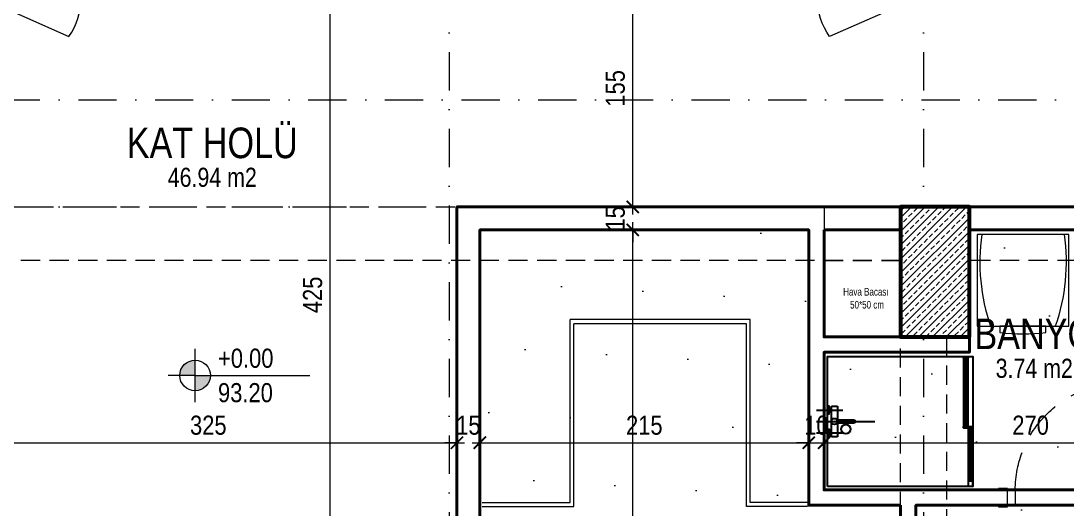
# Model space of a CAD drawing. Header units: centimetres. Extents: x 6300 to 11550, y 0 to 5300.
# Drawn here: x 8410 to 9094, y 1889 to 2208 of the extents above; entities that cross this region are included whole.
import ezdxf
from ezdxf.enums import TextEntityAlignment as Align
from ezdxf.xclip import XClip

# ---------------------------------------------------------------- set-up
doc = ezdxf.new("R2010")
doc.units = ezdxf.units.CM
doc.header["$LTSCALE"] = 100
doc.header["$XCLIPFRAME"] = 0
for name, pattern in [('D BLOK_AKS_NK$0$DASHDOT2', [0.5, 0.25, -0.125, 0, -0.125]), ('D BLOK_STA_NK$0$HIDDEN2', [0.1875, 0.125, -0.0625]), ('xref_2+1_A3_PLAN$0$HIDDEN', [0.375, 0.25, -0.125]), ('xref_2+1_A3_TEXT$0$HIDDEN2', [0.1875, 0.125, -0.0625])]:
    doc.linetypes.add(name, pattern=pattern)
for name, color, linetype, lineweight in [('D BLOK_AKS_NK$0$MYD - AKS', 8, 'D BLOK_AKS_NK$0$DASHDOT2', 15), ('D BLOK_STA_NK$0$MYD - B-H', 37, 'Continuous', 20), ('D BLOK_STA_NK$0$MYD - BA', 6, 'Continuous', 53), ('D BLOK_STA_NK$0$MYD - IZ-1', 8, 'D BLOK_STA_NK$0$HIDDEN2', 20), ('D BLOK_STA_NK$0$MYD - WIPEOUT', 241, 'Continuous', 0), ('D BLOK_ZK$0$MYD - DIM-IC', 10, 'Continuous', 20), ('D BLOK_ZK$0$MYD - KOT PLAN', 14, 'Continuous', 20), ('D BLOK_ZK$0$MYD - TEXT', 7, 'Continuous', 20), ('D BLOK_ZK$0$MYD - TEXT-M2', 1, 'Continuous', 20), ('xref_1+1_A1_PLAN$0$MYD - KAPI', 2, 'Continuous', 20), ('xref_1+1_A2_PLAN$0$MYD - DUVAR', 4, 'Continuous', 40), ('xref_2+1_A3_PLAN$0$MYD - DUVAR', 4, 'Continuous', 40), ('xref_2+1_A3_PLAN$0$MYD - GOR-ARKA', 8, 'Continuous', 9), ('xref_2+1_A3_PLAN$0$MYD - KAPI', 2, 'Continuous', 20), ('xref_2+1_A3_PLAN$0$SAA_TEFRİS', 252, 'Continuous', 5), ('xref_2+1_A3_PLAN$0$xref_2+1_A3_PLAN$0$MYD - DUVAR', 4, 'Continuous', 40), ('xref_2+1_A3_PLAN$0$xref_3+1_PLAN$0$MYD - TEFRIS-ISLAK', 5, 'Continuous', 20), ('xref_2+1_A3_TEXT$0$____MEK_MEKANİK ÇALIŞMA', 4, 'Continuous', 35), ('xref_2+1_A3_TEXT$0$MYD - IZ-1', 8, 'xref_2+1_A3_TEXT$0$HIDDEN2', 20), ('xref_2+1_A3_TEXT$0$MYD - TEXT', 7, 'Continuous', 20), ('xref_2+1_A3_TEXT$0$MYD - TEXT-M2', 1, 'Continuous', 20)]:
    doc.layers.add(name, color=color, linetype=linetype, lineweight=lineweight)
for name, color, linetype, lineweight, plot in [('D BLOK_ZK$0$MYD - ALAN-NET', 30, 'Continuous', 9, False), ('xref_1+1_A2_PLAN$0$MYD - ALAN-BRUT', 190, 'Continuous', 9, False), ('xref_2+1_A3_TEXT$0$MYD - ALAN-BRUT', 190, 'Continuous', 9, False), ('xref_2+1_A3_TEXT$0$MYD - ALAN-NET', 30, 'Continuous', 9, False)]:
    doc.layers.add(name, color=color, linetype=linetype, lineweight=lineweight, plot=plot)
doc.layers.add('xref_2+1_A3_PLAN$0$00_VİTRİFİYE AKS', color=7, linetype='xref_2+1_A3_PLAN$0$HIDDEN', true_color=0xf94306)
doc.layers.add('xref_2+1_A3_PLAN$0$Pcelik', color=142, linetype='Continuous')
doc.layers.add('xref_2+1_A3_PLAN$0$Pvitrifiye', color=70, linetype='Continuous')
doc.styles.add('D BLOK_ZK$0$0ZG_2.50mm_B', font='arial.ttf', dxfattribs={"width": 0.8, "height": 25})
doc.styles.add('D BLOK_ZK$0$0ZG_4.00mm_B', font='arial.ttf', dxfattribs={"width": 0.8, "height": 40})
doc.styles.add('D BLOK_ZK$0$MYD_1.25mm', font='ARIALN.TTF', dxfattribs={"height": 12.5})
doc.styles.add('D BLOK_ZK$0$MYD_2.50mm', font='ARIALN.TTF', dxfattribs={"height": 25})
doc.styles.add('D BLOK_ZK$0$Standard', font='arial.ttf')
doc.styles.add('xref_2+1_A3_TEXT$0$0ZG_2.50mm_B', font='arial.ttf', dxfattribs={"width": 0.8, "height": 25})
doc.styles.add('xref_2+1_A3_TEXT$0$0ZG_4.00mm_B', font='arial.ttf', dxfattribs={"width": 0.8, "height": 40})
doc.styles.add('xref_2+1_A3_TEXT$0$ROMANC8', font='arial.ttf', dxfattribs={"width": 0.75, "height": 0.4})
doc.styles.add('xref_2+1_A3_TEXT$0$Standard', font='arial.ttf')
doc.dimstyles.new('D BLOK_ZK$0$MYD_DIM050', dxfattribs={"dimscale": 0, "dimtxt": 12.5, "dimasz": 8, "dimexe": 5, "dimexo": 0, "dimgap": 5, "dimtad": 1, "dimdec": 1, "dimrnd": 0.5, "dimzin": 12, "dimdsep": 46, "dimtxsty": 'D BLOK_ZK$0$MYD_1.25mm', "dimblk": 'D BLOK_ZK$0$_ARCHTICK', "dimcen": 0.09, "dimdle": 5, "dimclrd": 256, "dimclre": 256, "dimclrt": 256, "dimadec": 0, "dimazin": 0, "dimtfac": 1, "dimtdec": 1, "dimtix": 1, "dimtofl": 0, "dimtmove": 2, "dimatfit": 1, "dimldrblk": 'D BLOK_ZK$0$_ARCHTICK', "dimfxl": 30, "dimfxlon": 1, "dimtolj": 1, "dimtzin": 0, "dimlwd": -1, "dimlwe": -1, "dimarcsym": 0})

# ---------------------------------------------------------------- blocks, each defined once
blk = doc.blocks.new('xref_1+1_A1_PLAN')
at = {"layer": 'xref_1+1_A1_PLAN$0$MYD - KAPI', "transparency": 33554513}
blk.add_line((774.05, 350.68, 0), (829.77, 326.05, 0), dxfattribs=at)
blk.add_arc((794.77, 350.83, 0), 42.88, 324.70674, 359.79967, dxfattribs=at)
blk = doc.blocks.new('xref_1+1_A2_PLAN')
at = {"layer": 'xref_1+1_A2_PLAN$0$MYD - ALAN-BRUT'}
blk.add_lwpolyline([(908.59, 1041.39), (1578.59, 1041.39), (1578.59, 441.39), (1243.59, 441.39), (1243.59, 361.39), (993.59, 361.39), (993.59, 441.39), (908.59, 441.39)], close=True, dxfattribs=at)
at = {"layer": 'xref_1+1_A2_PLAN$0$MYD - DUVAR'}
blk.add_lwpolyline([(1538.59, 1041.39), (1578.59, 1041.39), (1578.59, 441.39), (908.59, 441.39), (908.59, 1041.39), (1473.59, 1041.39), (1473.59, 1011.39), (1538.59, 1011.39)], close=True, dxfattribs=at)
blk = doc.blocks.new('xref_2+1_A3_TEXT$0$TAG_MAHAL_01')
at = {"style": 'xref_2+1_A3_TEXT$0$Standard', "width": 0.65, "flags": 1}
blk.add_attdef('M2', text='', height=20, dxfattribs=at).set_placement((0, 0), align=Align.MIDDLE_RIGHT)
at = {"layer": 'xref_2+1_A3_TEXT$0$MYD - TEXT', "style": 'xref_2+1_A3_TEXT$0$0ZG_4.00mm_B', "width": 0.8}
blk.add_attdef('MAHAL_ADI', text='', height=40, dxfattribs=at).set_placement((0, -32.5), align=Align.MIDDLE_CENTER)
at = {"layer": 'xref_2+1_A3_TEXT$0$MYD - TEXT-M2', "style": 'xref_2+1_A3_TEXT$0$0ZG_2.50mm_B', "width": 0.8}
blk.add_attdef('MAHAL_M2', text='', height=25, dxfattribs=at).set_placement((0, -77.5), align=Align.MIDDLE_CENTER)
blk = doc.blocks.new('xref_2+1_A3_TEXT')
at = {"layer": 'xref_2+1_A3_TEXT$0$MYD - ALAN-NET'}
h = blk.add_hatch(dxfattribs=at)
h.set_pattern_fill('DOTS', color=1, scale=30, angle=60)
h.paths.add_polyline_path([(258.31, 1034.29), (473.31, 1034.29), (473.31, 854.29), (533.31, 854.29), (533.31, 494.29), (513.31, 494.29), (513.31, 464.29), (258.31, 464.29)])
h.paths.add_polyline_path([(753.31, 1009.29), (718.31, 1009.29), (718.31, 1034.29), (578.31, 1034.29), (578.31, 954.29), (483.31, 954.29), (483.31, 864.29), (753.31, 864.29)])
h.paths.add_polyline_path([(768.31, 1009.29), (803.31, 1009.29), (803.31, 1034.29), (893.31, 1034.29), (893.31, 854.29), (768.31, 854.29)])
h.paths.add_polyline_path([(893.31, 1034.29), (924.06, 1034.29), (924.06, 955.04), (932.56, 955.04), (932.56, 1034.29), (1148.31, 1034.29), (1148.31, 974.29), (1173.31, 974.29), (1173.31, 964.29), (1193.31, 964.29), (1193.31, 489.29), (1168.31, 489.29), (1168.31, 464.29), (893.31, 464.29)])
h.paths.add_polyline_path([(543.31, 854.29), (893.31, 854.29), (893.31, 744.29), (543.31, 744.29)])
h.paths.add_polyline_path([(543.31, 734.29), (543.31, 494.29), (583.31, 494.29), (583.31, 464.29), (883.31, 464.29), (883.31, 734.29)])
h.paths.add_polyline_path([(888.31, 449.29), (1128.31, 449.29), (1128.31, 374.29), (888.31, 374.29)])
at = {"layer": 'xref_2+1_A3_TEXT$0$MYD - ALAN-BRUT'}
blk.add_lwpolyline([(243.31, 1049.29), (483.31, 1049.29), (483.31, 964.29), (533.31, 964.29), (533.31, 1049.29), (728.31, 1049.29), (728.31, 1019.29), (793.31, 1019.29), (793.31, 1049.29), (1158.31, 1049.29), (1158.31, 984.29), (1205.81, 984.29), (1205.81, 449.29), (1133.31, 449.29), (1133.31, 369.29), (883.31, 369.29), (883.31, 449.29), (243.31, 449.29)], close=True, dxfattribs=at)
at = {"layer": 'xref_2+1_A3_TEXT$0$MYD - ALAN-NET'}
for points in [[(258.31, 1034.29), (473.31, 1034.29), (473.31, 854.29), (533.31, 854.29), (533.31, 494.29), (513.31, 494.29), (513.31, 464.29), (258.31, 464.29)], [(753.31, 1009.29), (718.31, 1009.29), (718.31, 1034.29), (578.31, 1034.29), (578.31, 954.29), (483.31, 954.29), (483.31, 864.29), (753.31, 864.29)], [(543.31, 854.29), (893.31, 854.29), (893.31, 744.29), (543.31, 744.29)]]:
    blk.add_lwpolyline(points, close=True, dxfattribs=at)
at = {"layer": 'xref_2+1_A3_TEXT$0$MYD - IZ-1', "color": 1}
blk.add_lwpolyline([(483.31, 1014.29), (533.31, 1014.29), (533.31, 964.29), (483.31, 964.29)], close=True, dxfattribs=at)
ref = blk.add_blockref('xref_2+1_A3_TEXT$0$TAG_MAHAL_01', (620.7, 982.57), dxfattribs=dict(xscale=0.5, yscale=0.5, zscale=0.5))
ref.add_attrib('MAHAL_ADI', 'BANYO', dxfattribs={"layer": 'xref_2+1_A3_TEXT$0$MYD - TEXT', "height": 20, "style": 'xref_2+1_A3_TEXT$0$0ZG_4.00mm_B', "width": 0.8}).set_placement((620.7, 966.32), align=Align.MIDDLE_CENTER)
ref.add_attrib('MAHAL_M2', '3.74 m2', dxfattribs={"layer": 'xref_2+1_A3_TEXT$0$MYD - TEXT-M2', "height": 12.5, "style": 'xref_2+1_A3_TEXT$0$0ZG_2.50mm_B', "width": 0.8}).set_placement((620.7, 943.82), align=Align.MIDDLE_CENTER)
at = {"layer": 'xref_2+1_A3_TEXT$0$____MEK_MEKANİK ÇALIŞMA', "color": 1, "style": 'xref_2+1_A3_TEXT$0$ROMANC8', "width": 0.75}
for s, p in [('Hava Bacası', (495.78, 991.32)), ('50*50 cm', (500.34, 982.85))]:
    blk.add_text(s, height=5, rotation=0.03353, dxfattribs=at).set_placement(p)
blk = doc.blocks.new('xref_2+1_A3_PLAN$0$KAPI - 080')
at = {"layer": 'xref_2+1_A3_PLAN$0$MYD - KAPI', "ltscale": 2}
for p, q in [((10, 70), (5, 70)), ((5, 70), (5, 0)), ((10, 0), (10, 70)), ((0, 0), (10, 0)), ((80, 0), (75, 0))]:
    blk.add_line(p, q, dxfattribs=at)
at = {"layer": 'xref_2+1_A3_PLAN$0$MYD - KAPI', "linetype": 'xref_2+1_A3_PLAN$0$HIDDEN'}
blk.add_arc((5, 0), 70, 0, 85.90396, dxfattribs=at)
blk = doc.blocks.new('*U481')
at = {"layer": 'xref_2+1_A3_PLAN$0$MYD - GOR-ARKA'}
blk.add_lwpolyline([(5, 0), (-65, 0), (-65, -10), (5, -10)], close=True, dxfattribs=at)
at = {"layer": 'xref_2+1_A3_PLAN$0$MYD - KAPI'}
for points in [[(-70, 1), (-76, 1), (-76, 0), (-65, 0), (-65, -10), (-76, -10), (-76, -11), (-70, -11)], [(5, -10), (5, 0), (16, 0), (16, 1), (16, 1), (10, 1), (10, -11), (16, -11), (16, -10)]]:
    blk.add_lwpolyline(points, close=True, dxfattribs=at)
at = {"layer": 'xref_2+1_A3_PLAN$0$MYD - KAPI', "xscale": -1, "rotation": 1.636399016291535e-07}
blk.add_blockref('xref_2+1_A3_PLAN$0$KAPI - 080', (10, 0), dxfattribs=at)
blk = doc.blocks.new('xref_2+1_A3_PLAN$0$banyo batarya')
at = {"layer": 'xref_2+1_A3_PLAN$0$00_VİTRİFİYE AKS', "ltscale": 6}
for points in [[(74322.34, -67160.49), (74339.39, -67160.49)], [(74322.34, -67167.99), (74360.27, -67167.99)], [(74322.34, -67175.49), (74339.39, -67175.49)]]:
    blk.add_lwpolyline(points, dxfattribs=at)
at = {"layer": 'xref_2+1_A3_PLAN$0$Pvitrifiye'}
for p, q in [((74330.44, -67159.24), (74331.94, -67159.24)), ((74331.94, -67177.99), (74331.94, -67157.99)), ((74331.94, -67157.99), (74335.94, -67157.99)), ((74335.94, -67157.99), (74335.94, -67177.99)), ((74330.44, -67161.74), (74331.94, -67161.74)), ((74335.94, -67166.99), (74346.7, -67166.99)), ((74339.28, -67167.49), (74339.28, -67168.49)), ((74330.44, -67174.24), (74331.94, -67174.24)), ((74335.87, -67168.49), (74339.28, -67168.49)), ((74346.7, -67168.99), (74335.94, -67168.99)), ((74330.44, -67176.74), (74331.94, -67176.74)), ((74335.94, -67177.99), (74331.94, -67177.99))]:
    blk.add_line(p, q, dxfattribs=at)
for points in [[(74329.44, -67157.99), (74329.44, -67162.99), (74330.44, -67162.99), (74330.44, -67157.99)], [(74329.44, -67177.99), (74329.44, -67172.99), (74330.44, -67172.99), (74330.44, -67177.99)]]:
    blk.add_lwpolyline(points, close=True, dxfattribs=at)
blk.add_lwpolyline([(74335.87, -67167.49), (74339.28, -67167.49)], dxfattribs=at)
blk.add_circle((74333.94, -67167.99), 2, dxfattribs=at)
blk.add_arc((74346.7, -67167.99), 1, 270, 90, dxfattribs=at)
blk = doc.blocks.new('xref_2+1_A3_PLAN$0$xref_3+1_PLAN$0$TEF - BANYO - ÇAMAŞIR MAKİNESİ')
at = {"layer": 'xref_2+1_A3_PLAN$0$xref_3+1_PLAN$0$MYD - TEFRIS-ISLAK'}
blk.add_lwpolyline([(5, -65), (5, -5), (65, -5), (65, -65)], close=True, dxfattribs=at)
for points in [[(5, -8.1, -0.119212), (65, -13.85)], [(5, -61.9, 0.119212), (65, -56.15)]]:
    blk.add_lwpolyline(points, format="xyb", dxfattribs=at)
blk.add_lwpolyline([(69, -50), (65, -50), (65, -20), (69, -20, -0.066667), (69, -50)], format="xyb", close=True, dxfattribs=at)
blk = doc.blocks.new('xref_2+1_A3_PLAN')
at = {"layer": 'xref_2+1_A3_PLAN$0$MYD - DUVAR'}
for points in [[(728.31, 1049.29), (243.31, 1049.29), (243.31, 449.29), (1218.31, 449.29), (1218.31, 1049.29), (793.31, 1049.29), (793.31, 1019.29), (728.31, 1019.29)], [(533.31, 854.29), (533.31, 464.29), (258.31, 464.29), (258.31, 1034.29), (473.31, 1034.29), (473.31, 854.29)], [(483.31, 1034.29), (568.31, 1034.29), (568.31, 964.29), (483.31, 964.29)]]:
    blk.add_lwpolyline(points, close=True, dxfattribs=at)
blk.add_lwpolyline([(753.31, 1009.29), (753.31, 864.29), (483.31, 864.29), (483.31, 954.29), (578.31, 954.29), (578.31, 1034.29), (718.31, 1034.29), (718.31, 1009.29), (753.31, 1009.29)], dxfattribs=at)
at = {"layer": 'xref_2+1_A3_PLAN$0$Pcelik', "ltscale": 6, "elevation": 0}
for points in [[(577.56, 950.54), (574.56, 950.54), (574.56, 951.54), (577.56, 951.54)], [(574.56, 904.79), (577.56, 904.79), (577.56, 950.54), (574.56, 950.54)], [(577.56, 904.79), (574.56, 904.79), (574.56, 905.79), (577.56, 905.79)], [(580.56, 904.79), (577.56, 904.79), (577.56, 905.79), (580.56, 905.79)]]:
    blk.add_lwpolyline(points, close=True, dxfattribs=at)
for points in [[(576.56, 905.79), (576.56, 950.54), (575.56, 950.54), (575.56, 905.79)], [(577.56, 905.79), (577.56, 866.54)], [(578.56, 869.54), (578.56, 904.79)], [(579.56, 904.79), (579.56, 869.54)], [(580.56, 866.54), (580.56, 904.79)]]:
    blk.add_lwpolyline(points, dxfattribs=at)
at = {"layer": 'xref_2+1_A3_PLAN$0$Pvitrifiye'}
blk.add_lwpolyline([(485.56, 866.54), (485.56, 951.54), (580.56, 951.54), (580.56, 866.54)], close=True, dxfattribs=at)
blk.add_circle((497.56, 904.04, 0), 3, dxfattribs=at)
at = {"layer": 'xref_2+1_A3_PLAN$0$SAA_TEFRİS'}
for points in [[(259.81, 856.04), (317.31, 856.04), (317.31, 975.79)], [(259.81, 853.54), (319.81, 853.54), (319.81, 972.79)], [(435.06, 975.79), (317.31, 975.79)], [(432.56, 972.79), (319.81, 972.79)], [(472.56, 853.54), (432.56, 853.54), (432.56, 972.79)], [(472.56, 856.04), (435.06, 856.04), (435.06, 975.79)]]:
    blk.add_lwpolyline(points, dxfattribs=at)
at = {"layer": 'xref_2+1_A3_PLAN$0$xref_2+1_A3_PLAN$0$MYD - DUVAR'}
blk.add_lwpolyline([(924.06, 1034.29), (924.06, 955.04), (932.56, 955.04), (932.56, 1034.29), (1148.31, 1034.29), (1148.31, 974.29), (1193.31, 974.29), (1193.31, 464.29), (893.31, 464.29), (893.31, 744.29), (543.31, 744.29), (543.31, 854.29), (768.31, 854.29), (768.31, 1009.29), (803.31, 1009.29), (803.31, 1034.29), (924.06, 1034.29)], dxfattribs=at)
at = {"layer": 'xref_2+1_A3_PLAN$0$MYD - KAPI'}
blk.add_blockref('*U481', (673.31, 864.29), dxfattribs=at)
at = {"layer": 'xref_2+1_A3_PLAN$0$Pvitrifiye'}
blk.add_blockref('xref_2+1_A3_PLAN$0$banyo batarya', (-73843.88, 68077.04), dxfattribs=at)
at = {"layer": 'xref_2+1_A3_PLAN$0$xref_3+1_PLAN$0$MYD - TEFRIS-ISLAK', "xscale": -1, "rotation": 89.99999999999993}
blk.add_blockref('xref_2+1_A3_PLAN$0$xref_3+1_PLAN$0$TEF - BANYO - ÇAMAŞIR MAKİNESİ', (578.31, 1036.29), dxfattribs=at)
blk = doc.blocks.new('D BLOK_STA_NK')
blk.add_wipeout([(2730.11, 2086.42), (2685.11, 2086.42), (2685.11, 2001.42), (2730.11, 2001.42)]).dxf.layer = 'D BLOK_STA_NK$0$MYD - WIPEOUT'
at = {"layer": 'D BLOK_STA_NK$0$MYD - B-H'}
h = blk.add_hatch(dxfattribs=at)
h.set_pattern_fill('ANSI33', color=256)
h.paths.add_polyline_path([(2730.11, 2001.42), (2730.11, 2086.42), (2685.11, 2086.42), (2685.11, 2001.42)])
at = {"layer": 'D BLOK_STA_NK$0$MYD - BA'}
blk.add_lwpolyline([(2730.11, 2001.42), (2730.11, 2086.42), (2685.11, 2086.42), (2685.11, 2001.42)], close=True, dxfattribs=at)
at = {"layer": 'D BLOK_STA_NK$0$MYD - IZ-1', "color": 215, "true_color": 0xa953a0}
for points in [[(2100.11, 2086.42), (2685.11, 2086.42), (2685.11, 2051.42), (2100.11, 2051.42)], [(2730.11, 2086.42), (3325.11, 2086.42), (3325.11, 2051.42), (2730.11, 2051.42)], [(2685.11, 1531.42), (2685.11, 2001.42), (2715.11, 2001.42), (2715.11, 1531.42)]]:
    blk.add_lwpolyline(points, close=True, dxfattribs=at)
blk = doc.blocks.new('D BLOK_AKS_NK')
at = {"layer": 'D BLOK_AKS_NK$0$MYD - AKS'}
for points in [[(2390.11, 3540.24), (2390.11, 942.88)], [(2700.11, 3540.24), (2700.11, 942.88)], [(193.78, 2156.42), (4534.65, 2156.42)], [(193.78, 2086.42), (4534.65, 2086.42)]]:
    blk.add_lwpolyline(points, dxfattribs=at)
blk = doc.blocks.new('D BLOK_ZK$0$TAG_MAHAL_01')
at = {"style": 'D BLOK_ZK$0$Standard', "width": 0.65, "flags": 1}
blk.add_attdef('M2', text='', height=20, dxfattribs=at).set_placement((0, 0), align=Align.MIDDLE_RIGHT)
at = {"layer": 'D BLOK_ZK$0$MYD - TEXT', "style": 'D BLOK_ZK$0$0ZG_4.00mm_B', "width": 0.8}
blk.add_attdef('MAHAL_ADI', text='', height=40, dxfattribs=at).set_placement((0, -32.5), align=Align.MIDDLE_CENTER)
at = {"layer": 'D BLOK_ZK$0$MYD - TEXT-M2', "style": 'D BLOK_ZK$0$0ZG_2.50mm_B', "width": 0.8}
blk.add_attdef('MAHAL_M2', text='', height=25, dxfattribs=at).set_placement((0, -77.5), align=Align.MIDDLE_CENTER)
blk = doc.blocks.new('D BLOK_ZK$0$TAG_KOT_PLAN')
at = {"layer": 'D BLOK_ZK$0$MYD - KOT PLAN'}
h = blk.add_hatch(color=256, dxfattribs=at)
edge = h.paths.add_edge_path()
edge.add_arc((0, 0), 20, 90, 180)
edge.add_line((-20, 0), (0, 0))
edge.add_line((0, 0), (0, 20))
h = blk.add_hatch(color=256, dxfattribs=at)
edge = h.paths.add_edge_path()
edge.add_arc((0, 0), 20, 270, 360)
edge.add_line((20, 0), (0, 0))
edge.add_line((0, 0), (0, -20))
for points in [[(0, -35), (0, 35)], [(0, 0), (-35, 0)], [(0, 0), (150, 0)]]:
    blk.add_lwpolyline(points, dxfattribs=at)
blk.add_circle((0, 0), 20, dxfattribs=at)
at = {"layer": 'D BLOK_ZK$0$MYD - KOT PLAN', "style": 'D BLOK_ZK$0$MYD_2.50mm'}
blk.add_attdef('KOT-BINA', (30, 10), '', height=25, dxfattribs=at)
at = {"layer": 'D BLOK_ZK$0$MYD - KOT PLAN', "color": 2, "style": 'D BLOK_ZK$0$MYD_2.50mm'}
blk.add_attdef('KOT-ARAZI', text='', height=25, dxfattribs=at).set_placement((30, -10), align=Align.TOP_LEFT)
blk = doc.blocks.new('D BLOK_ZK$0$_ARCHTICK')
at = {"color": 0, "linetype": 'ByBlock', "const_width": 0.15}
blk.add_lwpolyline([(-0.5, -0.5), (0.5, 0.5)], dxfattribs=at)
blk = doc.blocks.new('*D196')
at = {"layer": 'D BLOK_ZK$0$MYD - DIM-IC', "transparency": 16777216}
for p, q in [((2312.2, 1811.42), (2312.2, 2246.42)), ((2312.2, 2241.42), (2317.2, 2241.42)), ((2312.2, 1816.42), (2317.2, 1816.42))]:
    blk.add_line(p, q, dxfattribs=at)
at = {"layer": 'Defpoints', "color": 0, "transparency": 16777216}
for p in [(2312.2, 2241.42), (2312.2, 2241.42), (2312.2, 1816.42)]:
    blk.add_point(p, dxfattribs=at)
at = {"layer": 'D BLOK_ZK$0$MYD - DIM-IC', "transparency": 16777216, "xscale": 8, "yscale": 8, "zscale": 8}
for p, rotation in [((2312.2, 2241.42), 90), ((2312.2, 1816.42), 270)]:
    blk.add_blockref('D BLOK_ZK$0$_ARCHTICK', p, dxfattribs=dict(at, rotation=rotation))
at = {"layer": 'D BLOK_ZK$0$MYD - DIM-IC', "transparency": 16777216, "insert": (2300.82, 2028.92), "char_height": 12.5, "attachment_point": 5, "rotation": 90, "style": 'D BLOK_ZK$0$MYD_1.25mm'}
blk.add_mtext('\\A1;425', dxfattribs=at)
blk = doc.blocks.new('*D203')
at = {"layer": 'D BLOK_ZK$0$MYD - DIM-IC', "transparency": 16777216}
for p, q in [((2510.06, 1496.42), (2510.06, 2076.42)), ((2510.06, 2071.42), (2515.06, 2071.42)), ((2510.06, 1501.42), (2515.06, 1501.42))]:
    blk.add_line(p, q, dxfattribs=at)
at = {"layer": 'Defpoints', "color": 0, "transparency": 16777216}
for p in [(2510.06, 2071.42), (2510.06, 2071.42), (2510.06, 1501.42)]:
    blk.add_point(p, dxfattribs=at)
at = {"layer": 'D BLOK_ZK$0$MYD - DIM-IC', "transparency": 16777216, "xscale": 8, "yscale": 8, "zscale": 8}
for p, rotation in [((2510.06, 2071.42), 90), ((2510.06, 1501.42), 270)]:
    blk.add_blockref('D BLOK_ZK$0$_ARCHTICK', p, dxfattribs=dict(at, rotation=rotation))
at = {"layer": 'D BLOK_ZK$0$MYD - DIM-IC', "transparency": 16777216, "insert": (2498.68, 1786.42), "char_height": 12.5, "attachment_point": 5, "rotation": 90, "style": 'D BLOK_ZK$0$MYD_1.25mm'}
blk.add_mtext('\\A1;570', dxfattribs=at)
blk = doc.blocks.new('*D204')
at = {"layer": 'D BLOK_ZK$0$MYD - DIM-IC', "transparency": 16777216}
for p, q in [((2510.06, 2086.42), (2510.06, 2094.42)), ((2510.06, 2086.42), (2515.06, 2086.42)), ((2510.06, 2071.42), (2515.06, 2071.42)), ((2510.06, 2071.42), (2510.06, 2063.42))]:
    blk.add_line(p, q, dxfattribs=at)
at = {"layer": 'Defpoints', "color": 0, "transparency": 16777216}
for p in [(2510.06, 2086.42), (2510.06, 2086.42), (2510.06, 2071.42)]:
    blk.add_point(p, dxfattribs=at)
at = {"layer": 'D BLOK_ZK$0$MYD - DIM-IC', "transparency": 16777216, "xscale": 8, "yscale": 8, "zscale": 8}
for p, rotation in [((2510.06, 2086.42), 270), ((2510.06, 2071.42), 90)]:
    blk.add_blockref('D BLOK_ZK$0$_ARCHTICK', p, dxfattribs=dict(at, rotation=rotation))
at = {"layer": 'D BLOK_ZK$0$MYD - DIM-IC', "transparency": 16777216, "insert": (2498.68, 2078.92), "char_height": 12.5, "attachment_point": 5, "rotation": 90, "style": 'D BLOK_ZK$0$MYD_1.25mm'}
blk.add_mtext('\\A1;15', dxfattribs=at)
blk = doc.blocks.new('*D205')
at = {"layer": 'D BLOK_ZK$0$MYD - DIM-IC', "transparency": 16777216}
for p, q in [((2510.06, 2081.42), (2510.06, 2246.42)), ((2510.06, 2241.42), (2515.06, 2241.42)), ((2510.06, 2086.42), (2515.06, 2086.42))]:
    blk.add_line(p, q, dxfattribs=at)
at = {"layer": 'Defpoints', "color": 0, "transparency": 16777216}
for p in [(2510.06, 2241.42), (2510.06, 2241.42), (2510.06, 2086.42)]:
    blk.add_point(p, dxfattribs=at)
at = {"layer": 'D BLOK_ZK$0$MYD - DIM-IC', "transparency": 16777216, "xscale": 8, "yscale": 8, "zscale": 8}
for p, rotation in [((2510.06, 2241.42), 90), ((2510.06, 2086.42), 270)]:
    blk.add_blockref('D BLOK_ZK$0$_ARCHTICK', p, dxfattribs=dict(at, rotation=rotation))
at = {"layer": 'D BLOK_ZK$0$MYD - DIM-IC', "transparency": 16777216, "insert": (2498.68, 2163.92), "char_height": 12.5, "attachment_point": 5, "rotation": 90, "style": 'D BLOK_ZK$0$MYD_1.25mm'}
blk.add_mtext('\\A1;155', dxfattribs=at)
blk = doc.blocks.new('*D285')
at = {"layer": 'D BLOK_ZK$0$MYD - DIM-IC', "transparency": 16777216}
for p, q in [((2070.11, 1932.29), (2070.11, 1937.29)), ((2395.11, 1932.29), (2395.11, 1937.29)), ((2065.11, 1932.29), (2400.11, 1932.29))]:
    blk.add_line(p, q, dxfattribs=at)
at = {"layer": 'Defpoints', "color": 0, "transparency": 16777216}
for p in [(2070.11, 1932.29), (2395.11, 1932.29), (2395.11, 1932.29)]:
    blk.add_point(p, dxfattribs=at)
at = {"layer": 'D BLOK_ZK$0$MYD - DIM-IC', "transparency": 16777216, "xscale": 8, "yscale": 8, "zscale": 8, "rotation": 180}
blk.add_blockref('D BLOK_ZK$0$_ARCHTICK', (2070.11, 1932.29), dxfattribs=at)
at = {"layer": 'D BLOK_ZK$0$MYD - DIM-IC', "transparency": 16777216, "xscale": 8, "yscale": 8, "zscale": 8}
blk.add_blockref('D BLOK_ZK$0$_ARCHTICK', (2395.11, 1932.29), dxfattribs=at)
at = {"layer": 'D BLOK_ZK$0$MYD - DIM-IC', "transparency": 16777216, "insert": (2232.61, 1943.67), "char_height": 12.5, "attachment_point": 5, "style": 'D BLOK_ZK$0$MYD_1.25mm'}
blk.add_mtext('\\A1;325', dxfattribs=at)
blk = doc.blocks.new('*D286')
at = {"layer": 'D BLOK_ZK$0$MYD - DIM-IC', "transparency": 16777216}
for p, q in [((2395.11, 1932.29), (2395.11, 1937.29)), ((2410.11, 1931.42), (2410.11, 1937.29)), ((2395.11, 1932.29), (2387.11, 1932.29)), ((2410.11, 1932.29), (2418.11, 1932.29))]:
    blk.add_line(p, q, dxfattribs=at)
at = {"layer": 'Defpoints', "color": 0, "transparency": 16777216}
for p in [(2395.11, 1932.29), (2410.11, 1932.29), (2410.11, 1931.42)]:
    blk.add_point(p, dxfattribs=at)
at = {"layer": 'D BLOK_ZK$0$MYD - DIM-IC', "transparency": 16777216, "xscale": 8, "yscale": 8, "zscale": 8}
blk.add_blockref('D BLOK_ZK$0$_ARCHTICK', (2395.11, 1932.29), dxfattribs=at)
at = {"layer": 'D BLOK_ZK$0$MYD - DIM-IC', "transparency": 16777216, "xscale": 8, "yscale": 8, "zscale": 8, "rotation": 180}
blk.add_blockref('D BLOK_ZK$0$_ARCHTICK', (2410.11, 1932.29), dxfattribs=at)
at = {"layer": 'D BLOK_ZK$0$MYD - DIM-IC', "transparency": 16777216, "insert": (2402.61, 1943.67), "char_height": 12.5, "attachment_point": 5, "style": 'D BLOK_ZK$0$MYD_1.25mm'}
blk.add_mtext('\\A1;15', dxfattribs=at)
blk = doc.blocks.new('*D287')
at = {"layer": 'D BLOK_ZK$0$MYD - DIM-IC', "transparency": 16777216}
for p, q in [((2410.11, 1931.42), (2410.11, 1937.29)), ((2625.11, 1932.29), (2625.11, 1937.29)), ((2405.11, 1932.29), (2630.11, 1932.29))]:
    blk.add_line(p, q, dxfattribs=at)
at = {"layer": 'Defpoints', "color": 0, "transparency": 16777216}
for p in [(2410.11, 1931.42), (2625.11, 1932.29), (2625.11, 1932.29)]:
    blk.add_point(p, dxfattribs=at)
at = {"layer": 'D BLOK_ZK$0$MYD - DIM-IC', "transparency": 16777216, "xscale": 8, "yscale": 8, "zscale": 8, "rotation": 180}
blk.add_blockref('D BLOK_ZK$0$_ARCHTICK', (2410.11, 1932.29), dxfattribs=at)
at = {"layer": 'D BLOK_ZK$0$MYD - DIM-IC', "transparency": 16777216, "xscale": 8, "yscale": 8, "zscale": 8}
blk.add_blockref('D BLOK_ZK$0$_ARCHTICK', (2625.11, 1932.29), dxfattribs=at)
at = {"layer": 'D BLOK_ZK$0$MYD - DIM-IC', "transparency": 16777216, "insert": (2517.61, 1943.67), "char_height": 12.5, "attachment_point": 5, "style": 'D BLOK_ZK$0$MYD_1.25mm'}
blk.add_mtext('\\A1;215', dxfattribs=at)
blk = doc.blocks.new('*D288')
at = {"layer": 'D BLOK_ZK$0$MYD - DIM-IC', "transparency": 16777216}
for p, q in [((2625.11, 1932.29), (2625.11, 1937.29)), ((2635.11, 1932.29), (2635.11, 1937.29)), ((2625.11, 1932.29), (2617.11, 1932.29)), ((2635.11, 1932.29), (2643.11, 1932.29))]:
    blk.add_line(p, q, dxfattribs=at)
at = {"layer": 'Defpoints', "color": 0, "transparency": 16777216}
for p in [(2625.11, 1932.29), (2635.11, 1932.29), (2635.11, 1932.29)]:
    blk.add_point(p, dxfattribs=at)
at = {"layer": 'D BLOK_ZK$0$MYD - DIM-IC', "transparency": 16777216, "xscale": 8, "yscale": 8, "zscale": 8}
blk.add_blockref('D BLOK_ZK$0$_ARCHTICK', (2625.11, 1932.29), dxfattribs=at)
at = {"layer": 'D BLOK_ZK$0$MYD - DIM-IC', "transparency": 16777216, "xscale": 8, "yscale": 8, "zscale": 8, "rotation": 180}
blk.add_blockref('D BLOK_ZK$0$_ARCHTICK', (2635.11, 1932.29), dxfattribs=at)
at = {"layer": 'D BLOK_ZK$0$MYD - DIM-IC', "transparency": 16777216, "insert": (2630.11, 1943.67), "char_height": 12.5, "attachment_point": 5, "style": 'D BLOK_ZK$0$MYD_1.25mm'}
blk.add_mtext('\\A1;10', dxfattribs=at)
blk = doc.blocks.new('*D289')
at = {"layer": 'D BLOK_ZK$0$MYD - DIM-IC', "transparency": 16777216}
for p, q in [((2635.11, 1932.29), (2635.11, 1937.29)), ((2905.11, 1932.29), (2905.11, 1937.29)), ((2630.11, 1932.29), (2910.11, 1932.29))]:
    blk.add_line(p, q, dxfattribs=at)
at = {"layer": 'Defpoints', "color": 0, "transparency": 16777216}
for p in [(2635.11, 1932.29), (2905.11, 1932.29), (2905.11, 1932.29)]:
    blk.add_point(p, dxfattribs=at)
at = {"layer": 'D BLOK_ZK$0$MYD - DIM-IC', "transparency": 16777216, "xscale": 8, "yscale": 8, "zscale": 8, "rotation": 180}
blk.add_blockref('D BLOK_ZK$0$_ARCHTICK', (2635.11, 1932.29), dxfattribs=at)
at = {"layer": 'D BLOK_ZK$0$MYD - DIM-IC', "transparency": 16777216, "xscale": 8, "yscale": 8, "zscale": 8}
blk.add_blockref('D BLOK_ZK$0$_ARCHTICK', (2905.11, 1932.29), dxfattribs=at)
at = {"layer": 'D BLOK_ZK$0$MYD - DIM-IC', "transparency": 16777216, "insert": (2770.11, 1943.67), "char_height": 12.5, "attachment_point": 5, "style": 'D BLOK_ZK$0$MYD_1.25mm'}
blk.add_mtext('\\A1;270', dxfattribs=at)
blk = doc.blocks.new('D BLOK_ZK')
blk.add_blockref('D BLOK_AKS_NK', (0, 0))
ref = blk.add_blockref('xref_1+1_A1_PLAN', (1311.77, 1871.85))
XClip(ref).set_block_clipping_path([(268.2978954605, 247.7881395733), (1164.7454326769, 1227.4234827665)])
ref = blk.add_blockref('xref_1+1_A1_PLAN', (3468.46, 1871.85), dxfattribs=dict(xscale=-1))
XClip(ref).set_block_clipping_path([(268.2978954605, 247.7881395733), (1164.7454326769, 1227.4234827665)])
ref = blk.add_blockref('xref_1+1_A2_PLAN', (1146.53, 1045.03))
XClip(ref).set_block_clipping_path([(176.2176028409, 273.2334127331), (932.0023244601, 1188.8997117804)])
ref = blk.add_blockref('xref_2+1_A3_PLAN', (2151.81, 1037.13))
XClip(ref).set_block_clipping_path([(170.6560630031, 77.1141084364), (1282.1813833663, 1139.0667021885)])
ref = blk.add_blockref('D BLOK_ZK$0$TAG_MAHAL_01', (2235.2, 2144.54), dxfattribs=dict(xscale=0.5, yscale=0.5, zscale=0.5))
ref.add_attrib('MAHAL_ADI', 'KAT HOLÜ', dxfattribs={"layer": 'D BLOK_ZK$0$MYD - TEXT', "height": 20, "style": 'D BLOK_ZK$0$0ZG_4.00mm_B', "width": 0.8}).set_placement((2235.2, 2128.29), align=Align.MIDDLE_CENTER)
ref.add_attrib('MAHAL_M2', '46.94 m2', dxfattribs={"layer": 'D BLOK_ZK$0$MYD - TEXT-M2', "height": 12.5, "style": 'D BLOK_ZK$0$0ZG_2.50mm_B', "width": 0.8}).set_placement((2235.2, 2105.79), align=Align.MIDDLE_CENTER)
blk.add_blockref('D BLOK_STA_NK', (0, 0))
at = {"layer": 'D BLOK_ZK$0$MYD - ALAN-NET'}
blk.add_lwpolyline([(1105.11, 2226.42), (2180.11, 2226.42), (2180.11, 2241.42), (2600.11, 2241.42), (2600.11, 2226.42), (3215.11, 2226.42), (3215.11, 2371.42), (3340.11, 2371.42), (3340.11, 2226.42), (3675.11, 2226.42), (3675.11, 2086.42), (2395.11, 2086.42), (2395.11, 1816.42), (2070.11, 1816.42), (2070.11, 2001.42), (2100.11, 2001.42), (2100.11, 2086.42), (1105.11, 2086.42)], close=True, dxfattribs=at)
ref = blk.add_blockref('xref_2+1_A3_TEXT', (2151.81, 1037.13))
XClip(ref).set_block_clipping_path([(212.5453472479, 112.1623110182), (1309.6887606083, 1162.1645358885)])
at = {"layer": 'D BLOK_ZK$0$MYD - KOT PLAN', "xscale": 0.5, "yscale": 0.5, "zscale": 0.5}
blk.add_blockref('D BLOK_ZK$0$TAG_KOT_PLAN', (2223.96, 1976.27), dxfattribs=at).add_auto_attribs({'KOT-BINA': '+0.00', 'KOT-ARAZI': '93.20'})
at = {"layer": 'D BLOK_ZK$0$MYD - DIM-IC'}
for base, p1, p2, picture, middle in [((2312.2, 2241.42), (2312.2, 1816.42), (2312.2, 2241.42), '*D196', (2300.82, 2028.92)), ((2510.06, 2241.42), (2510.06, 2086.42), (2510.06, 2241.42), '*D205', (2498.68, 2163.92)), ((2510.06, 2086.42), (2510.06, 2071.42), (2510.06, 2086.42), '*D204', (2498.68, 2078.92)), ((2510.06, 2071.42), (2510.06, 1501.42), (2510.06, 2071.42), '*D203', (2498.68, 1786.42))]:
    dim = blk.add_linear_dim(base=base, p1=p1, p2=p2, angle=90, dimstyle='D BLOK_ZK$0$MYD_DIM050', override={"dimscale": 1}, dxfattribs=at)
    dim.commit()
    dim.dimension.update_dxf_attribs({"geometry": picture, "text_midpoint": middle})
for base, p1, p2, picture, middle in [((2395.11, 1932.29), (2070.11, 1932.29), (2395.11, 1932.29), '*D285', (2232.61, 1943.67)), ((2410.11, 1932.29), (2395.11, 1932.29), (2410.11, 1931.42), '*D286', (2402.61, 1943.67)), ((2625.11, 1932.29), (2410.11, 1931.42), (2625.11, 1932.29), '*D287', (2517.61, 1943.67)), ((2635.11, 1932.29), (2625.11, 1932.29), (2635.11, 1932.29), '*D288', (2630.11, 1943.67)), ((2905.11, 1932.29), (2635.11, 1932.29), (2905.11, 1932.29), '*D289', (2770.11, 1943.67))]:
    dim = blk.add_linear_dim(base=base, p1=p1, p2=p2, dimstyle='D BLOK_ZK$0$MYD_DIM050', override={"dimscale": 1}, dxfattribs=at)
    dim.commit()
    dim.dimension.update_dxf_attribs({"geometry": picture, "text_midpoint": middle})

msp = doc.modelspace()

# ---------------------------------------------------------------- block references
ref = msp.add_blockref('D BLOK_ZK', (6300, 0))
XClip(ref).set_block_clipping_path([(24.9999999999, 25.0000000598), (4724.9999999999, 4424.0000000001)])

doc.saveas('drawing.dxf')
